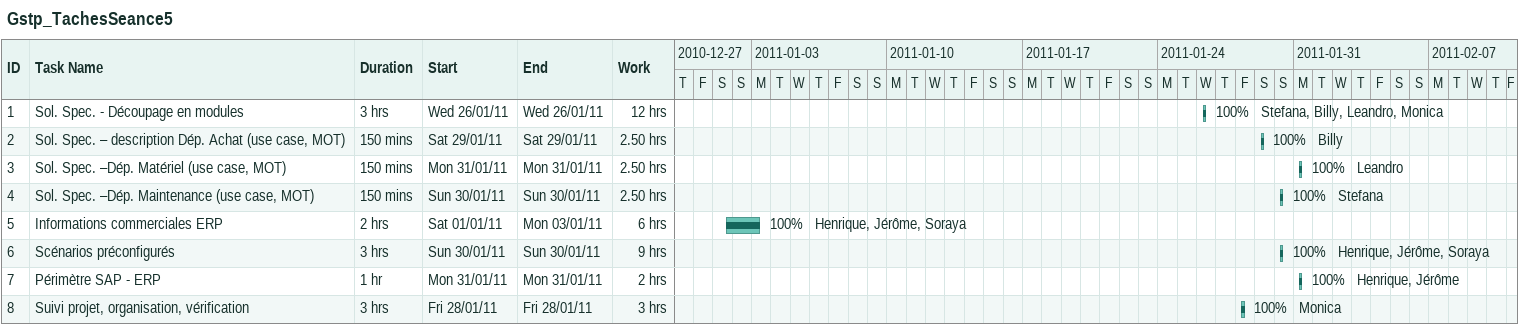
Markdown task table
Gstp_TachesSeance5

| ID | Task | Duration | Start | Finish | Resources | % complete | Work (h) |
|---|---|---|---|---|---|---|---|
| 1 | Sol. Spec. - Découpage en modules | 3h | 2011-01-26 | 2011-01-26 | Stefana, Billy, Leandro, Monica | 100 | 12 |
| 2 | Sol. Spec. – description Dép. Achat (use case, MOT) | 150min | 2011-01-29 | 2011-01-29 | Billy | 100 | 2.50 |
| 3 | Sol. Spec. –Dép. Matériel (use case, MOT) | 150min | 2011-01-31 | 2011-01-31 | Leandro | 100 | 2.50 |
| 4 | Sol. Spec. –Dép. Maintenance (use case, MOT) | 150min | 2011-01-30 | 2011-01-30 | Stefana | 100 | 2.50 |
| 5 | Informations commerciales ERP | 2h | 2011-01-01 | 2011-01-03 | Henrique, Jérôme, Soraya | 100 | 6 |
| 6 | Scénarios préconfigurés | 3h | 2011-01-30 | 2011-01-30 | Henrique, Jérôme, Soraya | 100 | 9 |
| 7 | Périmètre SAP - ERP | 1h | 2011-01-31 | 2011-01-31 | Henrique, Jérôme | 100 | 2 |
| 8 | Suivi projet, organisation, vérification | 3h | 2011-01-28 | 2011-01-28 | Monica | 100 | 3 |
